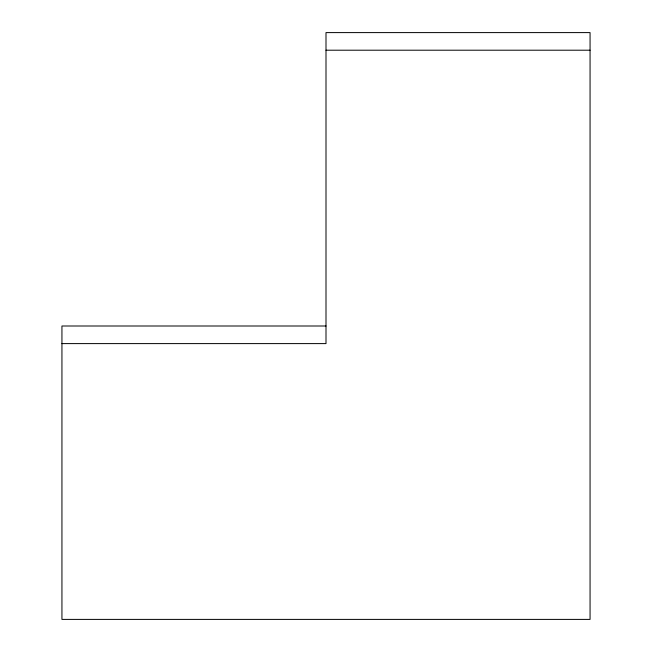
<?xml version="1.0" encoding="UTF-8"?>
<svg xmlns="http://www.w3.org/2000/svg" width="652" height="652" viewBox="0 0 652 652"><rect width="100%" height="100%" fill="white"/><g stroke="black" fill="none" stroke-linecap="round" stroke-linejoin="round"><path stroke-width="0.98" d="M326 50.204L590.06 50.204M326 326L61.94 326L61.94 619.4L590.06 619.4L590.06 32.6L326 32.6L326 343.604L61.94 343.604"/></g></svg>
